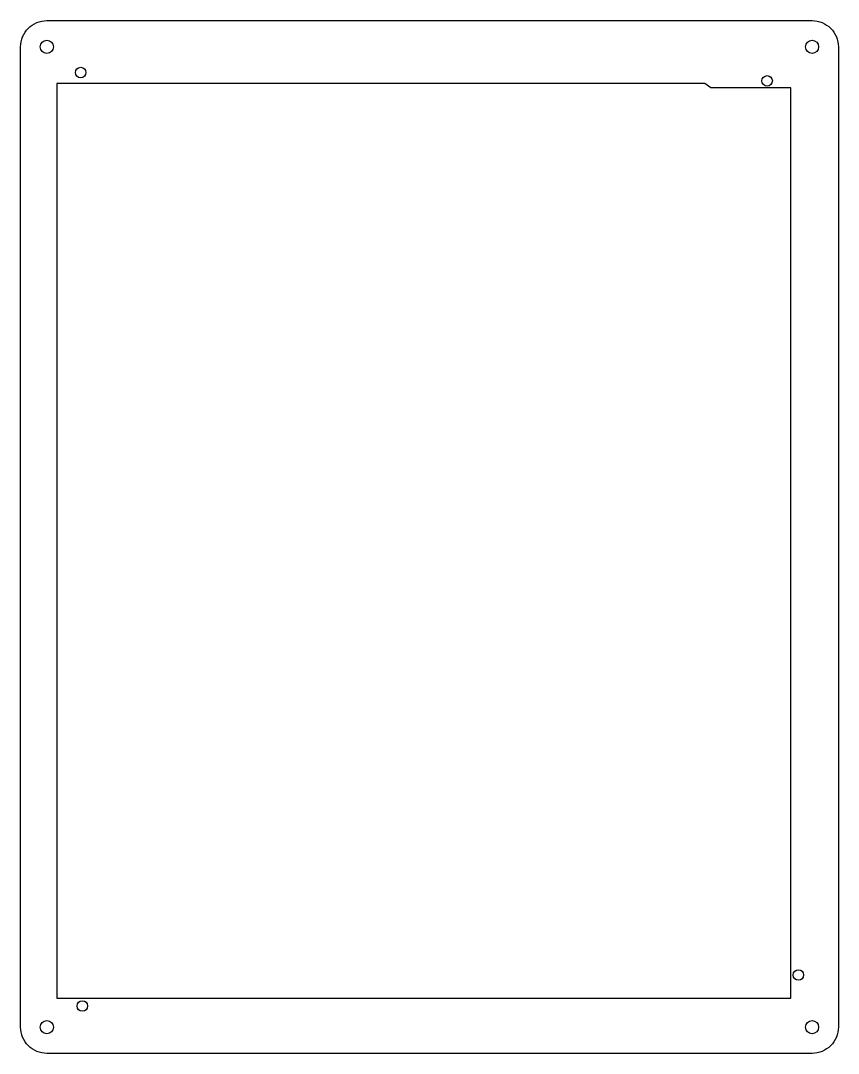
# Model space of a CAD drawing. Header units: millimetres. Extents: x -254 to -67, y 113 to 349.
import ezdxf

# ---------------------------------------------------------------- set-up
doc = ezdxf.new("R2010")
doc.units = ezdxf.units.MM
doc.layers.get('0').update_dxf_attribs({"linetype": 'CONTINUOUS'})

msp = doc.modelspace()

# ---------------------------------------------------------------- linework, layer by layer
msp.add_lwpolyline([(-248.23, 348.84), (-73.19, 348.84, -0.414214), (-67.19, 342.84), (-67.19, 118.58, -0.414214), (-73.19, 112.58), (-248.23, 112.58, -0.414214), (-254.23, 118.58), (-254.23, 342.84, -0.414214)], format="xyb", close=True)
msp.add_lwpolyline([(-78.06, 333.44), (-96.33, 333.44), (-97.75, 334.48), (-245.98, 334.48), (-245.98, 125.2), (-242.6, 125.2), (-235.08, 125.2), (-78.39, 125.2), (-78.06, 125.2), (-78.06, 128.09), (-78.06, 135.6)], close=True)
for centre, radius in [((-248.23, 342.84), 1.5), ((-73.19, 342.84), 1.5), ((-240.5, 336.97), 1.2), ((-83.48, 335.06), 1.2), ((-76.33, 130.51), 1.2), ((-240.12, 123.42), 1.2), ((-248.23, 118.58), 1.5), ((-73.19, 118.58), 1.5)]:
    msp.add_circle(centre, radius)

doc.saveas('drawing.dxf')
